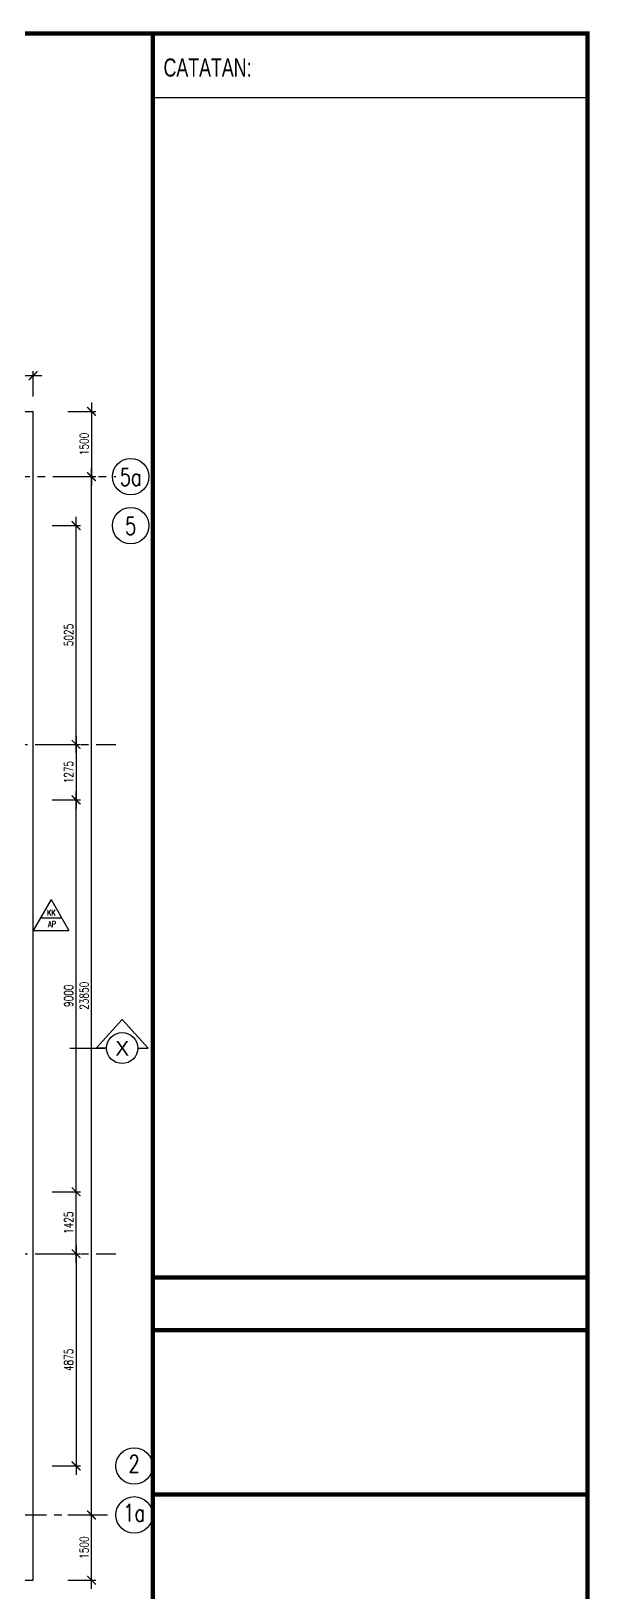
# Model space of a CAD drawing. Header units: inches. Extents: x -106706990 to 300603, y -86718466 to 1728185.
# Drawn here: x 178865 to 191729, y 21547 to 57416 of the extents above; entities that cross this region are included whole.
import ezdxf
from ezdxf.enums import TextEntityAlignment as Align

# ---------------------------------------------------------------- set-up
doc = ezdxf.new("R2010")
doc.units = ezdxf.units.IN
doc.header["$MEASUREMENT"] = 0
doc.linetypes.add('CENTER', pattern=[2, 1.25, -0.25, 0.25, -0.25])
for name, color, linetype in [('A-BUBLE', 8, 'Continuous'), ('A-BUBLETEXT', 7, 'Continuous'), ('A-DIM100', 4, 'Continuous'), ('A-ELEV2', 1, 'Continuous'), ('A-SECLINE', 3, 'CENTER'), ('A-WALL SYM', 13, 'Continuous'), ('Grid', 8, 'CENTER')]:
    doc.layers.add(name, color=color, linetype=linetype)
doc.styles.add('ARIAL-SPEC', font='arial.ttf', dxfattribs={"height": 200})
doc.styles.add('ROMANS', font='romans.shx', dxfattribs={"width": 0.75, "height": 200})
doc.styles.add('SANSSERIF', font='sanss___.ttf', dxfattribs={"width": 0.75})
doc.styles.add('STYLE2', font='romans.shx', dxfattribs={"width": 0.75, "height": 1000})
doc.dimstyles.new('DIM 100', dxfattribs={"dimtxt": 200, "dimasz": 200, "dimexe": 100, "dimexo": 70, "dimgap": 70, "dimtad": 1, "dimtoh": 1, "dimdec": 0, "dimzin": 0, "dimdsep": 46, "dimtxsty": 'ROMANS', "dimblk": 'ARCHTICK', "dimcen": 0.09, "dimdle": 200, "dimclrd": 4, "dimclre": 4, "dimclrt": 2, "dimadec": 0, "dimazin": 0, "dimtfac": 1, "dimtdec": 0, "dimtmove": 1, "dimatfit": 3, "dimfxl": 1, "dimtzin": 0, "dimarcsym": 0})

# ---------------------------------------------------------------- blocks, each defined once
blk = doc.blocks.new('_ArchTick')
at = {"color": 0, "linetype": 'ByBlock', "const_width": 0.15}
blk.add_lwpolyline([(-0.5, -0.5), (0.5, 0.5)], dxfattribs=at)
blk = doc.blocks.new('*D552')
at = {"layer": 'A-DIM100', "color": 4, "lineweight": -2, "transparency": 16777216}
for p, q in [((180248, 23135), (180248, 47385)), ((179702, 47185), (180348, 47185)), ((179702, 23335), (180348, 23335))]:
    blk.add_line(p, q, dxfattribs=at)
at = {"layer": 'DEFPOINTS', "color": 0, "transparency": 16777216}
for p in [(179632, 47185), (180248, 47185), (179632, 23335)]:
    blk.add_point(p, dxfattribs=at)
at = {"layer": 'A-DIM100', "color": 4, "lineweight": -2, "transparency": 16777216, "xscale": 200, "yscale": 200, "zscale": 200}
for p, rotation in [((180248, 47185), 90), ((180248, 23335), 270)]:
    blk.add_blockref('_ArchTick', p, dxfattribs=dict(at, rotation=rotation))
at = {"layer": 'A-DIM100', "color": 2, "transparency": 16777216, "insert": (180078, 35260), "char_height": 200, "attachment_point": 5, "rotation": 90, "style": 'ROMANS'}
blk.add_mtext('23850', dxfattribs=at)
blk = doc.blocks.new('*D553')
at = {"layer": 'A-DIM100', "color": 4, "lineweight": -2, "transparency": 16777216}
for p, q in [((179349, 41035), (179994, 41035)), ((179894, 41235), (179894, 39560)), ((179349, 39760), (179994, 39760))]:
    blk.add_line(p, q, dxfattribs=at)
at = {"layer": 'DEFPOINTS', "color": 0, "transparency": 16777216}
for p in [(179279, 41035), (179279, 39760), (179894, 39760)]:
    blk.add_point(p, dxfattribs=at)
at = {"layer": 'A-DIM100', "color": 4, "lineweight": -2, "transparency": 16777216, "xscale": 200, "yscale": 200, "zscale": 200}
for p, rotation in [((179894, 41035), 90), ((179894, 39760), 270)]:
    blk.add_blockref('_ArchTick', p, dxfattribs=dict(at, rotation=rotation))
at = {"layer": 'A-DIM100', "color": 2, "transparency": 16777216, "insert": (179724, 40397), "char_height": 200, "attachment_point": 5, "rotation": 90, "style": 'ROMANS'}
blk.add_mtext('1275', dxfattribs=at)
blk = doc.blocks.new('*D554')
at = {"layer": 'A-DIM100', "color": 4, "lineweight": -2, "transparency": 16777216}
for p, q in [((179349, 46060), (179994, 46060)), ((179894, 40835), (179894, 46260)), ((179349, 41035), (179994, 41035))]:
    blk.add_line(p, q, dxfattribs=at)
at = {"layer": 'DEFPOINTS', "color": 0, "transparency": 16777216}
for p in [(179279, 46060), (179894, 46060), (179279, 41035)]:
    blk.add_point(p, dxfattribs=at)
at = {"layer": 'A-DIM100', "color": 4, "lineweight": -2, "transparency": 16777216, "xscale": 200, "yscale": 200, "zscale": 200}
for p, rotation in [((179894, 46060), 90), ((179894, 41035), 270)]:
    blk.add_blockref('_ArchTick', p, dxfattribs=dict(at, rotation=rotation))
at = {"layer": 'A-DIM100', "color": 2, "transparency": 16777216, "insert": (179724, 43547), "char_height": 200, "attachment_point": 5, "rotation": 90, "style": 'ROMANS'}
blk.add_mtext('5025', dxfattribs=at)
blk = doc.blocks.new('*D555')
at = {"layer": 'A-DIM100', "color": 4, "lineweight": -2, "transparency": 16777216}
for p, q in [((179894, 30560), (179894, 39960)), ((179349, 39760), (179994, 39760)), ((179349, 30760), (179994, 30760))]:
    blk.add_line(p, q, dxfattribs=at)
at = {"layer": 'DEFPOINTS', "color": 0, "transparency": 16777216}
for p in [(179279, 39760), (179894, 39760), (179279, 30760)]:
    blk.add_point(p, dxfattribs=at)
at = {"layer": 'A-DIM100', "color": 4, "lineweight": -2, "transparency": 16777216, "xscale": 200, "yscale": 200, "zscale": 200}
for p, rotation in [((179894, 39760), 90), ((179894, 30760), 270)]:
    blk.add_blockref('_ArchTick', p, dxfattribs=dict(at, rotation=rotation))
at = {"layer": 'A-DIM100', "color": 2, "transparency": 16777216, "insert": (179724, 35260), "char_height": 200, "attachment_point": 5, "rotation": 90, "style": 'ROMANS'}
blk.add_mtext('9000', dxfattribs=at)
blk = doc.blocks.new('*D556')
at = {"layer": 'A-DIM100', "color": 4, "lineweight": -2, "transparency": 16777216}
for p, q in [((179894, 29135), (179894, 30960)), ((179349, 30760), (179994, 30760)), ((179349, 29335), (179994, 29335))]:
    blk.add_line(p, q, dxfattribs=at)
at = {"layer": 'DEFPOINTS', "color": 0, "transparency": 16777216}
for p in [(179279, 30760), (179894, 30760), (179279, 29335)]:
    blk.add_point(p, dxfattribs=at)
at = {"layer": 'A-DIM100', "color": 4, "lineweight": -2, "transparency": 16777216, "xscale": 200, "yscale": 200, "zscale": 200}
for p, rotation in [((179894, 30760), 90), ((179894, 29335), 270)]:
    blk.add_blockref('_ArchTick', p, dxfattribs=dict(at, rotation=rotation))
at = {"layer": 'A-DIM100', "color": 2, "transparency": 16777216, "insert": (179724, 30047), "char_height": 200, "attachment_point": 5, "rotation": 90, "style": 'ROMANS'}
blk.add_mtext('1425', dxfattribs=at)
blk = doc.blocks.new('*D537')
at = {"layer": 'A-DIM100', "color": 4, "lineweight": -2, "transparency": 16777216}
for p, q in [((179894, 29535), (179894, 24260)), ((179349, 29335), (179994, 29335)), ((179349, 24460), (179994, 24460))]:
    blk.add_line(p, q, dxfattribs=at)
at = {"layer": 'DEFPOINTS', "color": 0, "transparency": 16777216}
for p in [(179279, 29335), (179279, 24460), (179894, 24460)]:
    blk.add_point(p, dxfattribs=at)
at = {"layer": 'A-DIM100', "color": 4, "lineweight": -2, "transparency": 16777216, "xscale": 200, "yscale": 200, "zscale": 200}
for p, rotation in [((179894, 29335), 90), ((179894, 24460), 270)]:
    blk.add_blockref('_ArchTick', p, dxfattribs=dict(at, rotation=rotation))
at = {"layer": 'A-DIM100', "color": 2, "transparency": 16777216, "insert": (179724, 26897), "char_height": 200, "attachment_point": 5, "rotation": 90, "style": 'ROMANS'}
blk.add_mtext('4875', dxfattribs=at)
blk = doc.blocks.new('*D543')
at = {"color": 4, "lineweight": -2, "transparency": 16777216}
for p, q in [((179108, 49504), (175058, 49504)), ((175258, 49022), (175258, 49604)), ((178908, 49022), (178908, 49604))]:
    blk.add_line(p, q, dxfattribs=at)
at = {"layer": 'DEFPOINTS', "color": 0, "transparency": 16777216}
for p in [(175258, 49504), (175258, 48952), (178908, 48952)]:
    blk.add_point(p, dxfattribs=at)
at = {"color": 4, "lineweight": -2, "transparency": 16777216, "xscale": 200, "yscale": 200, "zscale": 200, "rotation": 180}
blk.add_blockref('_ArchTick', (175258, 49504), dxfattribs=at)
at = {"color": 4, "lineweight": -2, "transparency": 16777216, "xscale": 200, "yscale": 200, "zscale": 200}
blk.add_blockref('_ArchTick', (178908, 49504), dxfattribs=at)
at = {"color": 2, "transparency": 16777216, "insert": (177083, 49674), "char_height": 200, "attachment_point": 5, "style": 'ROMANS'}
blk.add_mtext('3650', dxfattribs=at)
blk = doc.blocks.new('*D545')
at = {"layer": 'A-DIM100', "color": 4, "lineweight": -2, "transparency": 16777216}
for p, q in [((180248, 48885), (180248, 46985)), ((179702, 48685), (180348, 48685)), ((179702, 47185), (180348, 47185))]:
    blk.add_line(p, q, dxfattribs=at)
at = {"layer": 'DEFPOINTS', "color": 0, "transparency": 16777216}
for p in [(179632, 48685), (179632, 47185), (180248, 47185)]:
    blk.add_point(p, dxfattribs=at)
at = {"layer": 'A-DIM100', "color": 4, "lineweight": -2, "transparency": 16777216, "xscale": 200, "yscale": 200, "zscale": 200}
for p, rotation in [((180248, 48685), 90), ((180248, 47185), 270)]:
    blk.add_blockref('_ArchTick', p, dxfattribs=dict(at, rotation=rotation))
at = {"layer": 'A-DIM100', "color": 2, "transparency": 16777216, "insert": (180078, 47935), "char_height": 200, "attachment_point": 5, "rotation": 90, "style": 'ROMANS'}
blk.add_mtext('1500', dxfattribs=at)
blk = doc.blocks.new('*D546')
at = {"layer": 'A-DIM100', "color": 4, "lineweight": -2, "transparency": 16777216}
for p, q in [((179702, 23335), (180348, 23335)), ((180248, 21635), (180248, 23535)), ((179702, 21835), (180348, 21835))]:
    blk.add_line(p, q, dxfattribs=at)
at = {"layer": 'DEFPOINTS', "color": 0, "transparency": 16777216}
for p in [(179632, 23335), (180248, 23335), (179632, 21835)]:
    blk.add_point(p, dxfattribs=at)
at = {"layer": 'A-DIM100', "color": 4, "lineweight": -2, "transparency": 16777216, "xscale": 200, "yscale": 200, "zscale": 200}
for p, rotation in [((180248, 23335), 90), ((180248, 21835), 270)]:
    blk.add_blockref('_ArchTick', p, dxfattribs=dict(at, rotation=rotation))
at = {"layer": 'A-DIM100', "color": 2, "transparency": 16777216, "insert": (180078, 22585), "char_height": 200, "attachment_point": 5, "rotation": 90, "style": 'ROMANS'}
blk.add_mtext('1500', dxfattribs=at)

msp = doc.modelspace()

# ---------------------------------------------------------------- linework, layer by layer
at = {"color": 3}
msp.add_line((181679.3, 55894.4), (191665.2, 55894.4), dxfattribs=at)
at = {"color": 8}
msp.add_line((181679.3, 55894.4), (191665.2, 55894.4), dxfattribs=at)
at = {"color": 7}
for p, q in [((181639.9, 28790), (191628, 28790)), ((181639.9, 27582.4), (191628, 27582.4)), ((181639.9, 23806.8), (191628, 23806.8))]:
    msp.add_line(p, q, dxfattribs=at)
for points in [[(112179.3, 57366.1, 100, 100, 0), (191679.3, 57366.1, 100, 100, 0)], [(181656.2, 57366.1, 100, 100, 0), (181656.2, 1366.1, 100, 100, 0)], [(191628.6, 57366.1, 100, 100, 0), (191628.6, 1366.1, 100, 100, 0)], [(181680, 28790, 100, 100, 0), (191628, 28790, 100, 100, 0)], [(181680, 27582.4, 100, 100, 0), (191628, 27582.4, 100, 100, 0)], [(181680, 23806.8, 100, 100, 0), (191628, 23806.8, 100, 100, 0)]]:
    msp.add_lwpolyline(points, format="xyseb", dxfattribs=at)
at = {"layer": 'A-BUBLE', "color": 8}
for centre in [(181147.4, 47184.7), (181147.4, 46059.7), (181227.7, 24459.7), (181227.7, 23334.7)]:
    msp.add_circle(centre, 420, dxfattribs=at)
at = {"layer": 'A-ELEV2', "color": 8}
for p, q in [((161307.8, 48684.7), (178907.8, 48684.7)), ((178907.8, 21834.7), (178907.8, 48684.7)), ((161307.8, 21834.7), (178907.8, 21834.7))]:
    msp.add_line(p, q, dxfattribs=at)
at = {"layer": 'A-SECLINE', "color": 8, "linetype": 'Continuous', "ltscale": 500}
for p, q in [((180951.5, 34716.6), (180357.4, 34059.5)), ((180951.5, 34716.6), (180357.4, 34059.5)), ((180951.5, 34716.6), (181545.5, 34059.5)), ((180951.5, 34716.6), (181545.5, 34059.5)), ((181308.7, 34059.5), (181545.5, 34059.5)), ((181308.7, 34059.5), (181545.5, 34059.5))]:
    msp.add_line(p, q, dxfattribs=at)
at = {"layer": 'A-SECLINE', "color": 8, "linetype": 'CENTER', "ltscale": 500}
for p, q in [((179750, 34059.5), (180357.4, 34059.5)), ((179949.3, 34059.5), (180556.7, 34059.5)), ((180594.2, 34059.5), (180357.4, 34059.5)), ((180594.2, 34059.5), (180357.4, 34059.5))]:
    msp.add_line(p, q, dxfattribs=at)
at = {"layer": 'A-SECLINE', "color": 8, "linetype": 'Continuous', "ltscale": 500}
msp.add_circle((180951.5, 34059.5), 357.3, dxfattribs=at)
msp.add_circle((180951.5, 34059.5), 357.3, dxfattribs=at)
at = {"layer": 'A-WALL SYM', "color": 8}
for p, q in [((179318.5, 37471.4), (178907.8, 36760)), ((179318.5, 37471.4), (179729.2, 36760)), ((179077.4, 37053.8), (179559.6, 37053.8)), ((178907.8, 36760), (179729.2, 36760))]:
    msp.add_line(p, q, dxfattribs=at)
at = {"layer": 'Grid', "color": 8, "ltscale": 700}
for p, q in [((161157.8, 47184.7), (180807.6, 47184.7)), ((155157.8, 41034.7), (180807.6, 41034.7)), ((155157.8, 29334.7), (180807.6, 29334.7)), ((161542.8, 23334.7), (180807.6, 23334.7))]:
    msp.add_line(p, q, dxfattribs=at)

# ---------------------------------------------------------------- texts
at = {"color": 7, "style": 'SANSSERIF', "width": 0.7}
msp.add_text('CATATAN:', height=417.61, dxfattribs=at).set_placement((181901, 56374))
at = {"layer": 'A-BUBLETEXT', "color": 8, "style": 'STYLE2', "width": 0.75}
for s, p in [('5a', (181147.4, 46975.7)), ('5', (181147.4, 45850.7)), ('2', (181227.7, 24308.8)), ('1a', (181227.7, 23183.8))]:
    msp.add_text(s, height=400, dxfattribs=at).set_placement(p, align=Align.CENTER)
at = {"layer": 'A-SECLINE', "color": 8, "linetype": 'CENTER', "ltscale": 500, "style": 'ARIAL-SPEC'}
msp.add_attdef('X', (180796, 33884.4), 'T1', height=337.5, dxfattribs=at)
msp.add_attdef('X', (180796, 33884.4), 'T1', height=337.5, dxfattribs=at)
at = {"layer": 'A-WALL SYM', "color": 8, "style": 'ROMANS', "width": 0.75}
for s, p in [('KK', (179226.9, 37103.2)), ('AP', (179246.9, 36840))]:
    msp.add_text(s, height=135, dxfattribs=at).set_placement(p)

# ---------------------------------------------------------------- dimensions: what is measured, and where the dimension line sits
at = {"color": 8}
dim = msp.add_linear_dim(base=(175257.8, 49503.7), p1=(178907.8, 48951.5), p2=(175257.8, 48951.5), dimstyle='DIM 100', override={"dimfxl": 200, "dimarcsym": 1}, dxfattribs=at)
dim.commit()
dim.dimension.update_dxf_attribs({"geometry": '*D543', "text_midpoint": (177082.8, 49673.7)})
at = {"layer": 'A-DIM100', "color": 8}
for base, p1, p2, angle, picture, middle in [((180247.7, 47184.7), (179632, 48684.7), (179632, 47184.7), 90, '*D545', (180077.7, 47934.7)), ((180247.7, 47184.7), (179632, 23334.7), (179632, 47184.7), 270, '*D552', (180077.7, 35259.7)), ((179894.3, 46059.7), (179278.7, 41034.7), (179278.7, 46059.7), 270, '*D554', (179724.3, 43547.2)), ((179894.3, 39759.7), (179278.7, 41034.7), (179278.7, 39759.7), 90, '*D553', (179724.3, 40397.2)), ((179894.3, 39759.7), (179278.7, 30759.7), (179278.7, 39759.7), 270, '*D555', (179724.3, 35259.7)), ((179894.3, 30759.7), (179278.7, 29334.7), (179278.7, 30759.7), 270, '*D556', (179724.3, 30047.2)), ((179894.3, 24459.7), (179278.7, 29334.7), (179278.7, 24459.7), 90, '*D537', (179724.3, 26897.2)), ((180247.7, 23334.7), (179632, 21834.7), (179632, 23334.7), 270, '*D546', (180077.7, 22584.7))]:
    dim = msp.add_linear_dim(base=base, p1=p1, p2=p2, angle=angle, dimstyle='DIM 100', dxfattribs=at)
    dim.commit()
    dim.dimension.update_dxf_attribs({"geometry": picture, "text_midpoint": middle})

doc.saveas('drawing.dxf')
